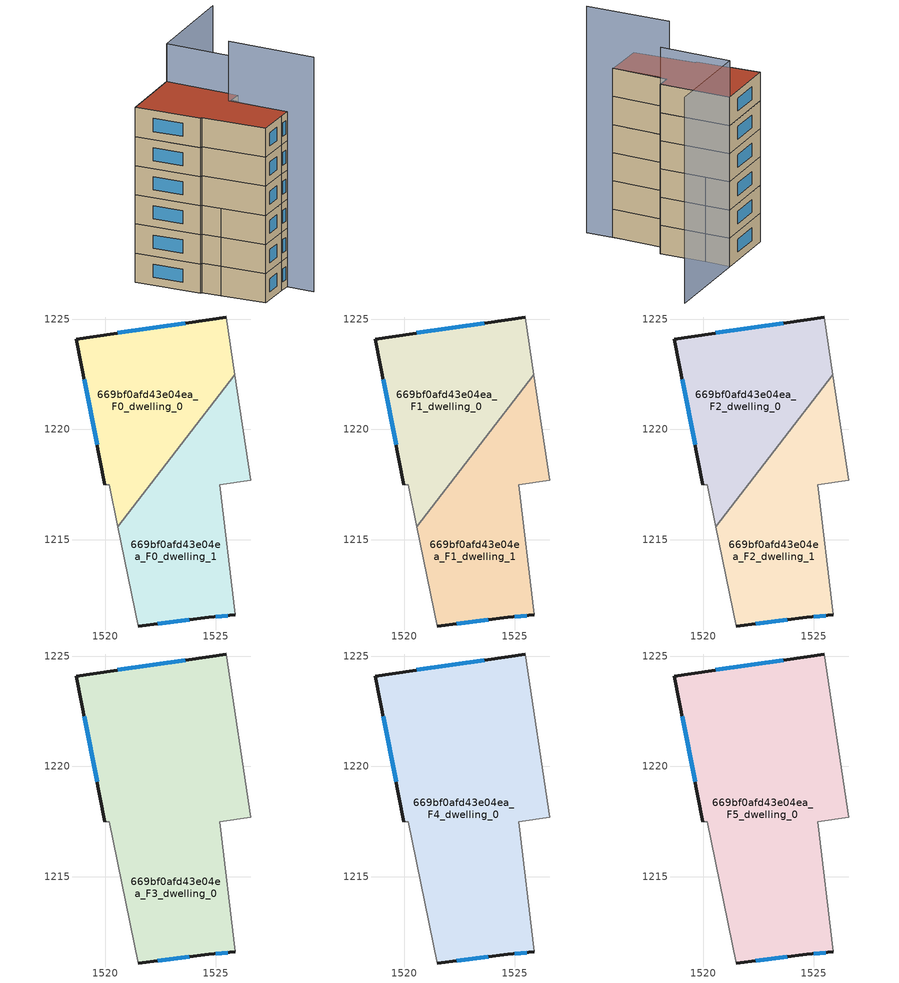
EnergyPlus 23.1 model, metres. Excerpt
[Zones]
669bf0afd43e04ea_F0_dwelling_0
 floor ground (EU_floor_Construction): 1525.49,1225.09 1525.87,1222.49 1520.57,1215.59 1520.18,1217.49 1519.98,1217.49 1518.68,1224.1 z0
 wall outside (EU_wall_Construction): 1525.49,1225.09 1518.68,1224.1 1519.98,1217.49 z0:3
 wall adiabatic (EU_wall_Construction): 1525.87,1222.49 1525.49,1225.09 / 1519.98,1217.49 1520.18,1217.49 1520.57,1215.59 z0:3
 wall to 669bf0afd43e04ea_F0_dwelling_1 (EU_wall_Construction): 1520.57,1215.59 1525.87,1222.49 z0:3
 window (EU_Window_Construction): 1523.61,1224.82 1520.55,1224.37 / 1519.04,1222.28 1519.62,1219.31 z0.83:2.17
669bf0afd43e04ea_F0_dwelling_1
 floor ground (EU_floor_Construction): 1525.87,1222.49 1526.59,1217.69 1525.19,1217.49 1525.88,1211.58 1524.68,1211.49 1521.48,1211.08 1520.57,1215.59 z0
 wall outside (EU_wall_Construction): 1521.48,1211.08 1524.68,1211.49 1525.88,1211.58 z0:3
 wall adiabatic (EU_wall_Construction): 1520.57,1215.59 1521.48,1211.08 / 1525.88,1211.58 1525.19,1217.49 1526.59,1217.69 1525.87,1222.49 z0:3
 window (EU_Window_Construction): 1522.36,1211.2 1523.8,1211.37 / 1525.01,1211.51 1525.55,1211.56 z0.83:2.17
669bf0afd43e04ea_F1_dwelling_0
 floor to 669bf0afd43e04ea_F0_dwelling_0 (EU_floor_Construction): 1525.49,1225.09 1525.87,1222.49 1520.57,1215.59 1520.18,1217.49 1519.98,1217.49 1518.68,1224.1 z3
 wall outside (EU_wall_Construction): 1525.49,1225.09 1518.68,1224.1 1519.98,1217.49 z3:6
 wall adiabatic (EU_wall_Construction): 1525.87,1222.49 1525.49,1225.09 / 1519.98,1217.49 1520.18,1217.49 1520.57,1215.59 z3:6
 wall to 669bf0afd43e04ea_F1_dwelling_1 (EU_wall_Construction): 1520.57,1215.59 1525.87,1222.49 z3:6
 window (EU_Window_Construction): 1523.61,1224.82 1520.55,1224.37 / 1519.04,1222.28 1519.62,1219.31 z3.83:5.17
669bf0afd43e04ea_F1_dwelling_1
 floor to 669bf0afd43e04ea_F0_dwelling_1 (EU_floor_Construction): 1525.87,1222.49 1526.59,1217.69 1525.19,1217.49 1525.88,1211.58 1524.68,1211.49 1521.48,1211.08 1520.57,1215.59 z3
 wall outside (EU_wall_Construction): 1521.48,1211.08 1524.68,1211.49 1525.88,1211.58 z3:6
 wall adiabatic (EU_wall_Construction): 1520.57,1215.59 1521.48,1211.08 / 1525.88,1211.58 1525.19,1217.49 1526.59,1217.69 1525.87,1222.49 z3:6
 window (EU_Window_Construction): 1522.36,1211.2 1523.8,1211.37 / 1525.01,1211.51 1525.55,1211.56 z3.83:5.17
669bf0afd43e04ea_F2_dwelling_0
 floor to 669bf0afd43e04ea_F1_dwelling_0 (EU_floor_Construction): 1525.49,1225.09 1525.87,1222.49 1520.57,1215.59 1520.18,1217.49 1519.98,1217.49 1518.68,1224.1 z6
 wall outside (EU_wall_Construction): 1525.49,1225.09 1518.68,1224.1 1519.98,1217.49 z6:9
 wall adiabatic (EU_wall_Construction): 1525.87,1222.49 1525.49,1225.09 / 1519.98,1217.49 1520.18,1217.49 1520.57,1215.59 z6:9
 wall to 669bf0afd43e04ea_F2_dwelling_1 (EU_wall_Construction): 1520.57,1215.59 1525.87,1222.49 z6:9
 window (EU_Window_Construction): 1523.61,1224.82 1520.55,1224.37 / 1519.04,1222.28 1519.62,1219.31 z6.83:8.17
669bf0afd43e04ea_F2_dwelling_1
 floor to 669bf0afd43e04ea_F1_dwelling_1 (EU_floor_Construction): 1525.87,1222.49 1526.59,1217.69 1525.19,1217.49 1525.88,1211.58 1524.68,1211.49 1521.48,1211.08 1520.57,1215.59 z6
 wall outside (EU_wall_Construction): 1521.48,1211.08 1524.68,1211.49 1525.88,1211.58 z6:9
 wall adiabatic (EU_wall_Construction): 1520.57,1215.59 1521.48,1211.08 / 1525.88,1211.58 1525.19,1217.49 1526.59,1217.69 1525.87,1222.49 z6:9
 window (EU_Window_Construction): 1522.36,1211.2 1523.8,1211.37 / 1525.01,1211.51 1525.55,1211.56 z6.83:8.17
669bf0afd43e04ea_F3_dwelling_0
 floor to 669bf0afd43e04ea_F2_dwelling_0 (EU_floor_Construction): 1525.49,1225.09 1525.87,1222.49 1520.57,1215.59 1520.18,1217.49 1519.98,1217.49 1518.68,1224.1 z9
 floor to 669bf0afd43e04ea_F2_dwelling_1 (EU_floor_Construction): 1525.87,1222.49 1526.59,1217.69 1525.19,1217.49 1525.88,1211.58 1524.68,1211.49 1521.48,1211.08 1520.57,1215.59 z9
 wall outside (EU_wall_Construction): 1521.48,1211.08 1524.68,1211.49 1525.88,1211.58 / 1525.49,1225.09 1518.68,1224.1 1519.98,1217.49 z9:12
 wall adiabatic (EU_wall_Construction): 1519.98,1217.49 1520.18,1217.49 1521.48,1211.08 / 1525.88,1211.58 1525.19,1217.49 1526.59,1217.69 1525.49,1225.09 z9:12
 window (EU_Window_Construction): 1522.36,1211.2 1523.8,1211.37 / 1519.04,1222.28 1519.62,1219.31 / 1523.61,1224.82 1520.55,1224.37 / 1525.01,1211.51 1525.55,1211.56 z9.83:11.17
669bf0afd43e04ea_F4_dwelling_0
 floor to 669bf0afd43e04ea_F3_dwelling_0 (EU_floor_Construction): 1525.49,1225.09 1526.59,1217.69 1525.19,1217.49 1525.88,1211.58 1524.68,1211.49 1521.48,1211.08 1520.18,1217.49 1519.98,1217.49 1518.68,1224.1 z12
 wall outside (EU_wall_Construction): 1521.48,1211.08 1524.68,1211.49 1525.88,1211.58 / 1525.49,1225.09 1518.68,1224.1 1519.98,1217.49 z12:15
 wall adiabatic (EU_wall_Construction): 1519.98,1217.49 1520.18,1217.49 1521.48,1211.08 / 1525.88,1211.58 1525.19,1217.49 1526.59,1217.69 1525.49,1225.09 z12:15
 window (EU_Window_Construction): 1522.36,1211.2 1523.8,1211.37 / 1519.04,1222.28 1519.62,1219.31 / 1523.61,1224.82 1520.55,1224.37 / 1525.01,1211.51 1525.55,1211.56 z12.83:14.17
669bf0afd43e04ea_F5_dwelling_0
 floor to 669bf0afd43e04ea_F4_dwelling_0 (EU_floor_Construction): 1525.49,1225.09 1526.59,1217.69 1525.19,1217.49 1525.88,1211.58 1524.68,1211.49 1521.48,1211.08 1520.18,1217.49 1519.98,1217.49 1518.68,1224.1 z15
 wall outside (EU_wall_Construction): 1521.48,1211.08 1524.68,1211.49 1525.88,1211.58 / 1525.49,1225.09 1518.68,1224.1 1519.98,1217.49 z15:18
 wall adiabatic (EU_wall_Construction): 1519.98,1217.49 1520.18,1217.49 1521.48,1211.08 / 1525.88,1211.58 1525.19,1217.49 1526.59,1217.69 1525.49,1225.09 z15:18
 window (EU_Window_Construction): 1522.36,1211.2 1523.8,1211.37 / 1519.04,1222.28 1519.62,1219.31 / 1523.61,1224.82 1520.55,1224.37 / 1525.01,1211.51 1525.55,1211.56 z15.83:17.17
 roof outside (EU_roof_Construction): 1525.88,1211.58 1525.19,1217.49 1526.59,1217.69 1525.49,1225.09 1518.68,1224.1 1519.98,1217.49 1520.18,1217.49 1521.48,1211.08 1524.68,1211.49 z18
shading: 1526.3,1208.84 1524.96,1217.64 z0:24.1; 1526.53,1217.68 1525.49,1225.09 / 1525.49,1225.09 1535.39,1226.49 z0:21.9
[Building]
EU S2 Campaign: North Axis=0; Terrain=City; Solar Distribution=FullExterior
[Site:Location]
Lyon-Bron: Latitude=45.75; Longitude=5; Time Zone=1; Elevation=198
[SizingPeriod:WeatherFileDays]
AnnualSizingPeriod: Begin Month=1; Begin Day of Month=1; End Month=12; End Day of Month=31; Day of Week for Start Day=Monday; Use Weather File Daylight Saving Period=No; Use Weather File Rain and Snow Indicators=No
[MATERIAL]
EU_InternalMass_Material: Roughness=MediumRough; Thickness=0.1; Conductivity=1; Density=1800; Specific Heat=900; Thermal Absorptance=0.9; Solar Absorptance=0.7; Visible Absorptance=0.7
[MATERIAL:NOMASS] Roughness=MediumRough; Thermal Absorptance=0.9; Solar Absorptance=0.7; Visible Absorptance=0.7
Name | Thermal Resistance
EU_wall_NoMass | 0.87146
EU_roof_NoMass | 0.842276
EU_floor_NoMass | 0.496999
[WINDOWMATERIAL:SIMPLEGLAZINGSYSTEM]
EU_Window_SimpleGlazing: UFactor=2.2525; Solar Heat Gain Coefficient=0.76; Visible Transmittance=0.76
[CONSTRUCTION]
EU_wall_Construction: EU_wall_NoMass
EU_roof_Construction: EU_roof_NoMass
EU_floor_Construction: EU_floor_NoMass
EU_Window_Construction: EU_Window_SimpleGlazing
EU_InternalMass_Construction: EU_InternalMass_Material
[ZONE] Type=1; Multiplier=1; Ceiling Height=autocalculate; Floor Area=autocalculate; Part of Total Floor Area=Yes
Name | Volume
669bf0afd43e04ea_F0_dwelling_0; 669bf0afd43e04ea_F1_dwelling_1; 669bf0afd43e04ea_F2_dwelling_1 | 115.989
669bf0afd43e04ea_F1_dwelling_0; 669bf0afd43e04ea_F2_dwelling_0 | 115.986
669bf0afd43e04ea_F3_dwelling_0 | 231.976
669bf0afd43e04ea_F4_dwelling_0; 669bf0afd43e04ea_F5_dwelling_0 | 231.981
669bf0afd43e04ea_F0_dwelling_1 | 115.99
[INTERNALMASS] Construction=EU_InternalMass_Construction
Name | Zone or ZoneList | Surface Area
669bf0afd43e04ea_F0_dwelling_0_EU_InternalMass | 669bf0afd43e04ea_F0_dwelling_0 | 38.6624
669bf0afd43e04ea_F0_dwelling_1_EU_InternalMass | 669bf0afd43e04ea_F0_dwelling_1 | 38.6633
669bf0afd43e04ea_F1_dwelling_0_EU_InternalMass | 669bf0afd43e04ea_F1_dwelling_0 | 38.6624
669bf0afd43e04ea_F1_dwelling_1_EU_InternalMass | 669bf0afd43e04ea_F1_dwelling_1 | 38.6633
669bf0afd43e04ea_F2_dwelling_0_EU_InternalMass | 669bf0afd43e04ea_F2_dwelling_0 | 38.6624
669bf0afd43e04ea_F2_dwelling_1_EU_InternalMass | 669bf0afd43e04ea_F2_dwelling_1 | 38.6633
669bf0afd43e04ea_F3_dwelling_0_EU_InternalMass | 669bf0afd43e04ea_F3_dwelling_0 | 77.3275
669bf0afd43e04ea_F4_dwelling_0_EU_InternalMass | 669bf0afd43e04ea_F4_dwelling_0 | 77.3275
669bf0afd43e04ea_F5_dwelling_0_EU_InternalMass | 669bf0afd43e04ea_F5_dwelling_0 | 77.3275
[OTHEREQUIPMENT] Fuel Type=Electricity; Design Level Calculation Method=Watts/Area; Power per Zone Floor Area=1; Fraction Latent=0; Fraction Radiant=0; Fraction Lost=0; Carbon Dioxide Generation Rate=0; EndUse Subcategory=EU_Step8_InternalGains
Name | Zone or ZoneList or Space or SpaceList | Schedule
EU_Step8_InternalGain_669bf0afd43e04ea_F0_dwelling_0_f000 | 669bf0afd43e04ea_F0_dwelling_0 | EU_Step8_GainSchedule_669bf0afd43e04ea_F0_dwelling_0_f000
EU_Step8_InternalGain_669bf0afd43e04ea_F0_dwelling_1_f000 | 669bf0afd43e04ea_F0_dwelling_1 | EU_Step8_GainSchedule_669bf0afd43e04ea_F0_dwelling_1_f000
EU_Step8_InternalGain_669bf0afd43e04ea_F1_dwelling_0_f000 | 669bf0afd43e04ea_F1_dwelling_0 | EU_Step8_GainSchedule_669bf0afd43e04ea_F1_dwelling_0_f000
EU_Step8_InternalGain_669bf0afd43e04ea_F1_dwelling_1_f000 | 669bf0afd43e04ea_F1_dwelling_1 | EU_Step8_GainSchedule_669bf0afd43e04ea_F1_dwelling_1_f000
EU_Step8_InternalGain_669bf0afd43e04ea_F2_dwelling_0_f000 | 669bf0afd43e04ea_F2_dwelling_0 | EU_Step8_GainSchedule_669bf0afd43e04ea_F2_dwelling_0_f000
EU_Step8_InternalGain_669bf0afd43e04ea_F2_dwelling_1_f000 | 669bf0afd43e04ea_F2_dwelling_1 | EU_Step8_GainSchedule_669bf0afd43e04ea_F2_dwelling_1_f000
EU_Step8_InternalGain_669bf0afd43e04ea_F3_dwelling_0_f000 | 669bf0afd43e04ea_F3_dwelling_0 | EU_Step8_GainSchedule_669bf0afd43e04ea_F3_dwelling_0_f000
EU_Step8_InternalGain_669bf0afd43e04ea_F4_dwelling_0_f000 | 669bf0afd43e04ea_F4_dwelling_0 | EU_Step8_GainSchedule_669bf0afd43e04ea_F4_dwelling_0_f000
EU_Step8_InternalGain_669bf0afd43e04ea_F5_dwelling_0_f000 | 669bf0afd43e04ea_F5_dwelling_0 | EU_Step8_GainSchedule_669bf0afd43e04ea_F5_dwelling_0_f000
[ZONEVENTILATION:DESIGNFLOWRATE] Schedule=EU_AlwaysOn; Design Flow Rate Calculation Method=AirChanges/Hour; Air Changes per Hour=0.425; Ventilation Type=Natural; Fan Pressure Rise=0; Fan Total Efficiency=1; Constant Term Coefficient=1; Temperature Term Coefficient=0; Velocity Term Coefficient=0; Velocity Squared Term Coefficient=0; Minimum Indoor Temperature=-100; Maximum Indoor Temperature=100; Delta Temperature=-100; Minimum Outdoor Temperature=-100; Maximum Outdoor Temperature=100; Maximum Wind Speed=40
Name | Zone or ZoneList or Space or SpaceList
EU_ConstantAir_669bf0afd43e04ea_F0_dwelling_0 | 669bf0afd43e04ea_F0_dwelling_0
EU_ConstantAir_669bf0afd43e04ea_F0_dwelling_1 | 669bf0afd43e04ea_F0_dwelling_1
EU_ConstantAir_669bf0afd43e04ea_F1_dwelling_0 | 669bf0afd43e04ea_F1_dwelling_0
EU_ConstantAir_669bf0afd43e04ea_F1_dwelling_1 | 669bf0afd43e04ea_F1_dwelling_1
EU_ConstantAir_669bf0afd43e04ea_F2_dwelling_0 | 669bf0afd43e04ea_F2_dwelling_0
EU_ConstantAir_669bf0afd43e04ea_F2_dwelling_1 | 669bf0afd43e04ea_F2_dwelling_1
EU_ConstantAir_669bf0afd43e04ea_F3_dwelling_0 | 669bf0afd43e04ea_F3_dwelling_0
EU_ConstantAir_669bf0afd43e04ea_F4_dwelling_0 | 669bf0afd43e04ea_F4_dwelling_0
EU_ConstantAir_669bf0afd43e04ea_F5_dwelling_0 | 669bf0afd43e04ea_F5_dwelling_0
[HVACTEMPLATE:THERMOSTAT] Constant Heating Setpoint=20; Constant Cooling Setpoint=50
EU_HeatOnly_669bf0afd43e04ea_F0_dwelling_0; EU_HeatOnly_669bf0afd43e04ea_F0_dwelling_1; EU_HeatOnly_669bf0afd43e04ea_F1_dwelling_0; EU_HeatOnly_669bf0afd43e04ea_F1_dwelling_1; EU_HeatOnly_669bf0afd43e04ea_F2_dwelling_0; EU_HeatOnly_669bf0afd43e04ea_F2_dwelling_1; EU_HeatOnly_669bf0afd43e04ea_F3_dwelling_0; EU_HeatOnly_669bf0afd43e04ea_F4_dwelling_0; EU_HeatOnly_669bf0afd43e04ea_F5_dwelling_0
[HVACTEMPLATE:ZONE:IDEALLOADSAIRSYSTEM] System Availability Schedule=EU_AlwaysOn; Maximum Heating Supply Air Temperature=50; Minimum Cooling Supply Air Temperature=13; Maximum Heating Supply Air Humidity Ratio=0.0156; Minimum Cooling Supply Air Humidity Ratio=0.0077; Heating Limit=NoLimit; Cooling Limit=NoLimit; Heating Availability Schedule=EU_AlwaysOn; Cooling Availability Schedule=EU_CoolingOff; Dehumidification Control Type=ConstantSensibleHeatRatio; Cooling Sensible Heat Ratio=0.7; Dehumidification Setpoint=60; Humidification Control Type=None; Humidification Setpoint=30; Outdoor Air Method=None; Outdoor Air Flow Rate per Person=0.00944; Outdoor Air Flow Rate per Zone Floor Area=0; Outdoor Air Flow Rate per Zone=0; Demand Controlled Ventilation Type=None; Outdoor Air Economizer Type=NoEconomizer; Heat Recovery Type=None; Sensible Heat Recovery Effectiveness=0.7; Latent Heat Recovery Effectiveness=0.65
Name | Template Thermostat
669bf0afd43e04ea_F0_dwelling_0 | EU_HeatOnly_669bf0afd43e04ea_F0_dwelling_0
669bf0afd43e04ea_F0_dwelling_1 | EU_HeatOnly_669bf0afd43e04ea_F0_dwelling_1
669bf0afd43e04ea_F1_dwelling_0 | EU_HeatOnly_669bf0afd43e04ea_F1_dwelling_0
669bf0afd43e04ea_F1_dwelling_1 | EU_HeatOnly_669bf0afd43e04ea_F1_dwelling_1
669bf0afd43e04ea_F2_dwelling_0 | EU_HeatOnly_669bf0afd43e04ea_F2_dwelling_0
669bf0afd43e04ea_F2_dwelling_1 | EU_HeatOnly_669bf0afd43e04ea_F2_dwelling_1
669bf0afd43e04ea_F3_dwelling_0 | EU_HeatOnly_669bf0afd43e04ea_F3_dwelling_0
669bf0afd43e04ea_F4_dwelling_0 | EU_HeatOnly_669bf0afd43e04ea_F4_dwelling_0
669bf0afd43e04ea_F5_dwelling_0 | EU_HeatOnly_669bf0afd43e04ea_F5_dwelling_0
[SIZING:ZONE] Zone Cooling Design Supply Air Temperature Input Method=SupplyAirTemperature; Zone Cooling Design Supply Air Temperature=13; Zone Heating Design Supply Air Temperature Input Method=SupplyAirTemperature; Zone Heating Design Supply Air Temperature=50; Zone Cooling Design Supply Air Humidity Ratio=0.008; Zone Heating Design Supply Air Humidity Ratio=0.008; Cooling Design Air Flow Method=DesignDay; Cooling Design Air Flow Rate=0; Cooling Minimum Air Flow per Zone Floor Area=0.000762; Cooling Minimum Air Flow=0; Cooling Minimum Air Flow Fraction=0.2; Heating Design Air Flow Method=DesignDay; Heating Design Air Flow Rate=0; Heating Maximum Air Flow per Zone Floor Area=0.002032; Heating Maximum Air Flow=0.141576; Heating Maximum Air Flow Fraction=0.3; Account for Dedicated Outdoor Air System=No; Dedicated Outdoor Air System Control Strategy=NeutralSupplyAir; Dedicated Outdoor Air Low Setpoint Temperature for Design=autosize; Dedicated Outdoor Air High Setpoint Temperature for Design=autosize; Zone Load Sizing Method=Sensible Load Only No Latent Load; Zone Latent Cooling Design Supply Air Humidity Ratio Input Method=HumidityRatioDifference; Zone Cooling Design Supply Air Humidity Ratio Difference=0.005; Zone Latent Heating Design Supply Air Humidity Ratio Input Method=HumidityRatioDifference; Zone Humidification Design Supply Air Humidity Ratio Difference=0.005
669bf0afd43e04ea_F0_dwelling_0; 669bf0afd43e04ea_F0_dwelling_1; 669bf0afd43e04ea_F1_dwelling_0; 669bf0afd43e04ea_F1_dwelling_1; 669bf0afd43e04ea_F2_dwelling_0; 669bf0afd43e04ea_F2_dwelling_1; 669bf0afd43e04ea_F3_dwelling_0; 669bf0afd43e04ea_F4_dwelling_0; 669bf0afd43e04ea_F5_dwelling_0
[SCHEDULE:CONSTANT]
Name | Hourly Value
EU_AlwaysOn | 1
EU_CoolingOff | 0
[SCHEDULE:FILE] Column Number=1; Rows to Skip at Top=0; Number of Hours of Data=8760; Column Separator=Comma; Interpolate to Timestep=No; Minutes per Item=60; Adjust Schedule for Daylight Savings=Yes
Name | File
EU_Step8_GainSchedule_669bf0afd43e04ea_F0_dwelling_0_f000 | ../../schedules/669bf0afd43e04ea/669bf0afd43e04ea_F0_dwelling_0_f000_gain.csv
EU_Step8_GainSchedule_669bf0afd43e04ea_F0_dwelling_1_f000 | ../../schedules/669bf0afd43e04ea/669bf0afd43e04ea_F0_dwelling_1_f000_gain.csv
EU_Step8_GainSchedule_669bf0afd43e04ea_F1_dwelling_0_f000 | ../../schedules/669bf0afd43e04ea/669bf0afd43e04ea_F1_dwelling_0_f000_gain.csv
EU_Step8_GainSchedule_669bf0afd43e04ea_F1_dwelling_1_f000 | ../../schedules/669bf0afd43e04ea/669bf0afd43e04ea_F1_dwelling_1_f000_gain.csv
EU_Step8_GainSchedule_669bf0afd43e04ea_F2_dwelling_0_f000 | ../../schedules/669bf0afd43e04ea/669bf0afd43e04ea_F2_dwelling_0_f000_gain.csv
EU_Step8_GainSchedule_669bf0afd43e04ea_F2_dwelling_1_f000 | ../../schedules/669bf0afd43e04ea/669bf0afd43e04ea_F2_dwelling_1_f000_gain.csv
EU_Step8_GainSchedule_669bf0afd43e04ea_F3_dwelling_0_f000 | ../../schedules/669bf0afd43e04ea/669bf0afd43e04ea_F3_dwelling_0_f000_gain.csv
EU_Step8_GainSchedule_669bf0afd43e04ea_F4_dwelling_0_f000 | ../../schedules/669bf0afd43e04ea/669bf0afd43e04ea_F4_dwelling_0_f000_gain.csv
EU_Step8_GainSchedule_669bf0afd43e04ea_F5_dwelling_0_f000 | ../../schedules/669bf0afd43e04ea/669bf0afd43e04ea_F5_dwelling_0_f000_gain.csv
